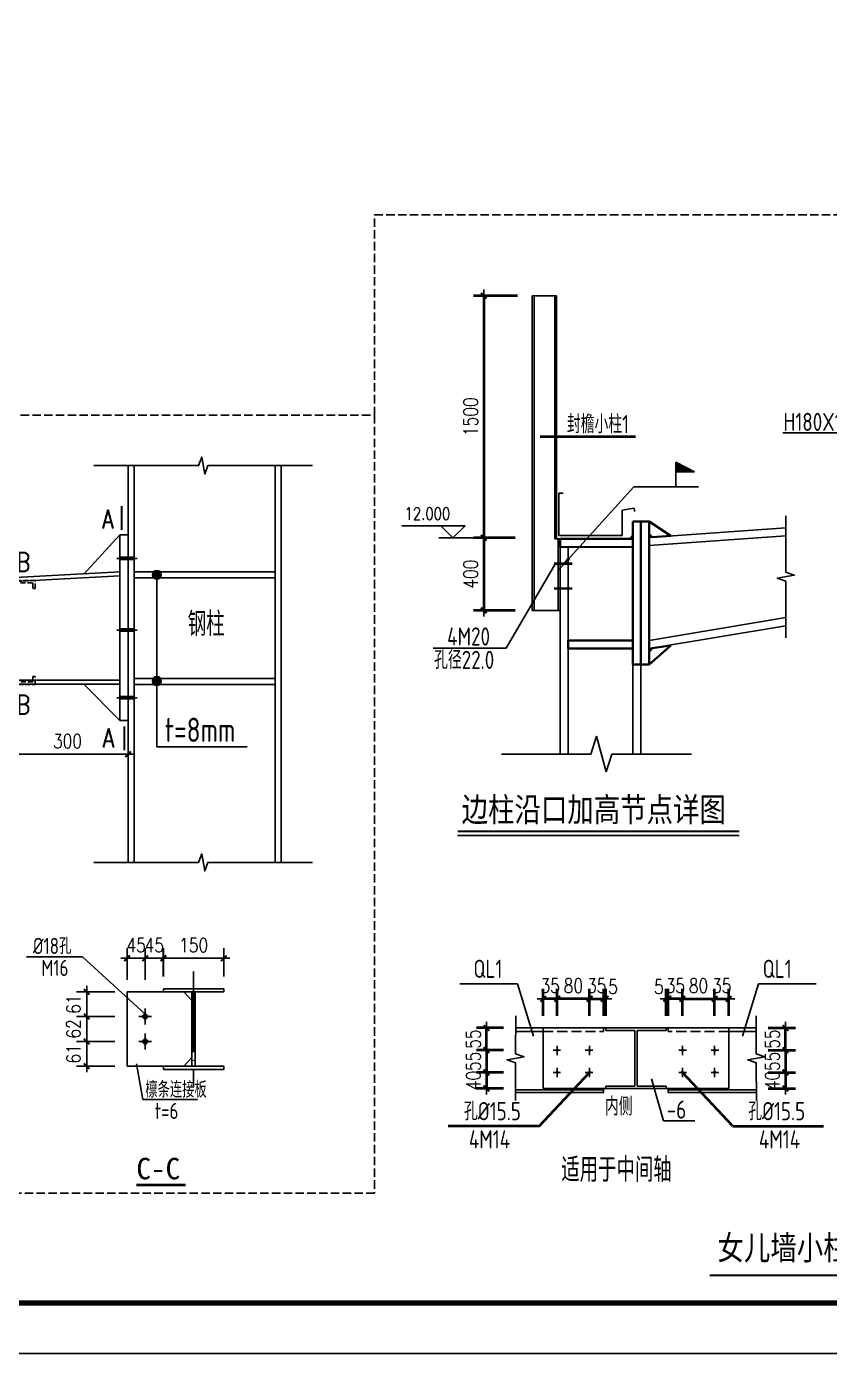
# Model space of a CAD drawing. Extents: x 69728788 to 149766163, y 20718153 to 43663798.
# Drawn here: x 74867345 to 74891222, y 21151524 to 21190977 of the extents above; entities that cross this region are included whole.
import ezdxf
from ezdxf.enums import TextEntityAlignment as Align

# ---------------------------------------------------------------- set-up
doc = ezdxf.new("R2010")
doc.units = 0
doc.header["$LTSCALE"] = 1000
doc.header["$MEASUREMENT"] = 0
doc.linetypes.add('DASH', pattern=[0.35, 0.25, -0.1])
doc.linetypes.add('DOTE', pattern=[2.42, 2, -0.2, 0.02, -0.2])
doc.layers.get('0').update_dxf_attribs({"linetype": 'CONTINUOUS'})
doc.layers.get('DEFPOINTS').update_dxf_attribs({"linetype": 'CONTINUOUS'})
for name, color, linetype in [('11', 3, 'CONTINUOUS'), ('AXIS', 3, 'CONTINUOUS'), ('DIM_SYMB', 3, 'CONTINUOUS'), ('DOTE', 251, 'DOTE'), ('OTHER', 7, 'CONTINUOUS'), ('PUB_DIM', 3, 'CONTINUOUS'), ('PUB_TEXT', 7, 'CONTINUOUS'), ('PUB_TITLE', 4, 'CONTINUOUS'), ('文字', 7, 'CONTINUOUS'), ('板', 4, 'CONTINUOUS'), ('水平支撑', 4, 'CONTINUOUS'), ('螺栓', 15, 'CONTINUOUS')]:
    doc.layers.add(name, color=color, linetype=linetype)
doc.layers.add('12', color=2, linetype='CONTINUOUS', lineweight=35)
doc.layers.add('次梁箍筋', color=1, linetype='CONTINUOUS', lineweight=40)
doc.styles.add('-宋体', font='')
doc.styles.add('-楷体_GB2312', font='', dxfattribs={"width": 0.8})
doc.styles.add('-黑体', font='simhei.ttf')
doc.styles.add('DIM_FONT', font='SIMPLEX.shx', dxfattribs={"width": 0.8})
doc.styles.add('TSSD_Rein', font='atssdeng.shx', dxfattribs={"width": 0.7, "bigfont": 'atssdchn.shx'})
doc.styles.get('-宋体').set_extended_font_data('SimSun')
doc.styles.get('-楷体_GB2312').set_extended_font_data('SimSun')
doc.dimstyles.new('DIMN0.1', dxfattribs={"dimtxt": 350, "dimasz": 1, "dimexe": 250, "dimexo": 300, "dimgap": 150, "dimtad": 1, "dimdec": 0, "dimlfac": 0.1, "dimzin": 0, "dimdsep": 46, "dimtxsty": 'DIM_FONT', "dimblk": '_DIMX', "dimcen": 0.09, "dimclrt": 7, "dimadec": 0, "dimazin": 0, "dimtfac": 1, "dimtdec": 0, "dimtix": 1, "dimtmove": 2, "dimatfit": 3, "dimldrblk": '_DIMX', "dimfxl": 1, "dimtolj": 1, "dimtzin": 0, "dimarcsym": 0})
doc.dimstyles.new('DIMN0.25', dxfattribs={"dimtxt": 350, "dimasz": 1, "dimexe": 250, "dimexo": 300, "dimgap": 150, "dimtad": 1, "dimdec": 0, "dimlfac": 0.25, "dimzin": 0, "dimdsep": 46, "dimtxsty": 'DIM_FONT', "dimblk": '_DIMX', "dimcen": 0.09, "dimclrt": 7, "dimadec": 0, "dimazin": 0, "dimtfac": 1, "dimtdec": 0, "dimtix": 1, "dimtmove": 2, "dimatfit": 3, "dimldrblk": '_DIMX', "dimfxl": 1, "dimtolj": 1, "dimtzin": 0, "dimarcsym": 0})

# ---------------------------------------------------------------- blocks, each defined once
blk = doc.blocks.new('_DIMX')
blk.add_line((-150, 0), (150, 0))
at = {"const_width": 50}
blk.add_lwpolyline([(-70, -70), (70, 70)], dxfattribs=at)
blk = doc.blocks.new('*D489')
at = {"layer": 'AXIS', "color": 0, "lineweight": -2}
for p, q in [((73511589, 20818688), (73511589, 20817509)), ((73514589, 20818688), (73514589, 20817509)), ((73514588, 20817759), (73511590, 20817759))]:
    blk.add_line(p, q, dxfattribs=at)
at = {"layer": 'DEFPOINTS', "color": 0}
for p in [(73511589, 20818988), (73514589, 20818988), (73511589, 20817759)]:
    blk.add_point(p, dxfattribs=at)
at = {"layer": 'AXIS', "color": 0, "lineweight": -2, "rotation": 180}
blk.add_blockref('_DIMX', (73511589, 20817759), dxfattribs=at)
at = {"layer": 'AXIS', "color": 0, "lineweight": -2}
blk.add_blockref('_DIMX', (73514589, 20817759), dxfattribs=at)
at = {"layer": 'AXIS', "color": 7, "insert": (73513089, 20818084), "char_height": 350, "attachment_point": 5, "style": 'DIM_FONT'}
blk.add_mtext('\\A1;300', dxfattribs=at)
blk = doc.blocks.new('孔')
at = {"layer": '螺栓'}
h = blk.add_hatch(color=256, dxfattribs=at)
h.paths.add_polyline_path([(0, -6, 0.414214), (6, 0), (0, 0)])
h.paths.add_polyline_path([(0, 0), (-6, 0, 0.414214), (0, -6)])
h.paths.add_polyline_path([(0, 0), (0, 6, 0.414214), (-6, 0)])
h.paths.add_polyline_path([(0, 0), (6, 0, 0.414214), (0, 6)])
for p, q in [((16, 0), (-16, 0)), ((0, 20), (0, -20))]:
    blk.add_line(p, q, dxfattribs=at)
blk.add_circle((0, 0), 6, dxfattribs=at)
blk = doc.blocks.new('*D502')
at = {"layer": 'AXIS', "color": 0, "lineweight": -2}
for p, q in [((73515013, 20812172), (73515013, 20812954)), ((73515463, 20812252), (73515463, 20812954)), ((73515012, 20812704), (73515011, 20812704)), ((73515463, 20812704), (73515013, 20812704)), ((73515464, 20812704), (73515465, 20812704))]:
    blk.add_line(p, q, dxfattribs=at)
at = {"layer": 'DEFPOINTS', "color": 0}
for p in [(73515013, 20812704), (73515013, 20811872), (73515463, 20811952)]:
    blk.add_point(p, dxfattribs=at)
at = {"layer": 'AXIS', "color": 0, "lineweight": -2}
blk.add_blockref('_DIMX', (73515013, 20812704), dxfattribs=at)
at = {"layer": 'AXIS', "color": 0, "lineweight": -2, "rotation": 180}
blk.add_blockref('_DIMX', (73515463, 20812704), dxfattribs=at)
at = {"layer": 'AXIS', "color": 7, "insert": (73515238, 20813029), "char_height": 350, "attachment_point": 5, "style": 'DIM_FONT'}
blk.add_mtext('\\A1;45', dxfattribs=at)
blk = doc.blocks.new('*D503')
at = {"layer": 'AXIS', "color": 0, "lineweight": -2}
for p, q in [((73514262, 20811872), (73513314, 20811872)), ((73513564, 20811873), (73513564, 20811874)), ((73513564, 20811872), (73513564, 20811262)), ((73514263, 20811262), (73513314, 20811262)), ((73513564, 20811261), (73513564, 20811260))]:
    blk.add_line(p, q, dxfattribs=at)
at = {"layer": 'DEFPOINTS', "color": 0}
for p in [(73514562, 20811872), (73513564, 20811262), (73514563, 20811262)]:
    blk.add_point(p, dxfattribs=at)
at = {"layer": 'AXIS', "color": 0, "lineweight": -2}
for p, rotation in [((73513564, 20811872), 270), ((73513564, 20811262), 90)]:
    blk.add_blockref('_DIMX', p, dxfattribs=dict(at, rotation=rotation))
at = {"layer": 'AXIS', "color": 7, "insert": (73513239, 20811567), "char_height": 350, "attachment_point": 5, "rotation": 90, "style": 'DIM_FONT'}
blk.add_mtext('\\A1;61', dxfattribs=at)
blk = doc.blocks.new('*D504')
at = {"layer": 'AXIS', "color": 0, "lineweight": -2}
for p, q in [((73514263, 20811262), (73513314, 20811262)), ((73513564, 20811263), (73513564, 20811264)), ((73513564, 20811262), (73513564, 20810642)), ((73514263, 20810642), (73513314, 20810642)), ((73513564, 20810641), (73513564, 20810640))]:
    blk.add_line(p, q, dxfattribs=at)
at = {"layer": 'DEFPOINTS', "color": 0}
for p in [(73514563, 20811262), (73513564, 20810642), (73514563, 20810642)]:
    blk.add_point(p, dxfattribs=at)
at = {"layer": 'AXIS', "color": 0, "lineweight": -2}
for p, rotation in [((73513564, 20811262), 270), ((73513564, 20810642), 90)]:
    blk.add_blockref('_DIMX', p, dxfattribs=dict(at, rotation=rotation))
at = {"layer": 'AXIS', "color": 7, "insert": (73513239, 20810952), "char_height": 350, "attachment_point": 5, "rotation": 90, "style": 'DIM_FONT'}
blk.add_mtext('\\A1;62', dxfattribs=at)
blk = doc.blocks.new('*D505')
at = {"layer": 'AXIS', "color": 0, "lineweight": -2}
for p, q in [((73514263, 20810642), (73513314, 20810642)), ((73513564, 20810643), (73513564, 20810644)), ((73513564, 20810032), (73513564, 20810642)), ((73514263, 20810032), (73513314, 20810032)), ((73513564, 20810031), (73513564, 20810030))]:
    blk.add_line(p, q, dxfattribs=at)
at = {"layer": 'DEFPOINTS', "color": 0}
for p in [(73513564, 20810642), (73514563, 20810642), (73514563, 20810032)]:
    blk.add_point(p, dxfattribs=at)
at = {"layer": 'AXIS', "color": 0, "lineweight": -2}
for p, rotation in [((73513564, 20810642), 270), ((73513564, 20810032), 90)]:
    blk.add_blockref('_DIMX', p, dxfattribs=dict(at, rotation=rotation))
at = {"layer": 'AXIS', "color": 7, "insert": (73513239, 20810337), "char_height": 350, "attachment_point": 5, "rotation": 90, "style": 'DIM_FONT'}
blk.add_mtext('\\A1;61', dxfattribs=at)
blk = doc.blocks.new('*D506')
at = {"layer": 'AXIS', "color": 0, "lineweight": -2}
for p, q in [((73514563, 20812172), (73514563, 20812954)), ((73515013, 20812172), (73515013, 20812954)), ((73514562, 20812704), (73514561, 20812704)), ((73514563, 20812704), (73515013, 20812704)), ((73515014, 20812704), (73515015, 20812704))]:
    blk.add_line(p, q, dxfattribs=at)
at = {"layer": 'DEFPOINTS', "color": 0}
for p in [(73515013, 20812704), (73514563, 20811872), (73515013, 20811872)]:
    blk.add_point(p, dxfattribs=at)
at = {"layer": 'AXIS', "color": 0, "lineweight": -2}
blk.add_blockref('_DIMX', (73514563, 20812704), dxfattribs=at)
at = {"layer": 'AXIS', "color": 0, "lineweight": -2, "rotation": 180}
blk.add_blockref('_DIMX', (73515013, 20812704), dxfattribs=at)
at = {"layer": 'AXIS', "color": 7, "insert": (73514788, 20813029), "char_height": 350, "attachment_point": 5, "style": 'DIM_FONT'}
blk.add_mtext('\\A1;45', dxfattribs=at)
blk = doc.blocks.new('_ARROW')
blk.add_solid([(0, 0), (-1, 0.1), (-1, -0.1)])
blk = doc.blocks.new('*D525')
at = {"layer": 'AXIS', "color": 0, "lineweight": -2}
for p, q in [((76369518, 21151306), (76368433, 21151306)), ((76368683, 21151305), (76368683, 21145307)), ((76369458, 21145306), (76368433, 21145306))]:
    blk.add_line(p, q, dxfattribs=at)
at = {"layer": 'DEFPOINTS', "color": 0}
for p in [(76369818, 21151306), (76368683, 21145306), (76369758, 21145306)]:
    blk.add_point(p, dxfattribs=at)
at = {"layer": 'AXIS', "color": 0, "lineweight": -2}
for p, rotation in [((76368683, 21151306), 90), ((76368683, 21145306), 270)]:
    blk.add_blockref('_DIMX', p, dxfattribs=dict(at, rotation=rotation))
at = {"layer": 'AXIS', "color": 7, "insert": (76368358, 21148306), "char_height": 350, "attachment_point": 5, "rotation": 90, "style": 'DIM_FONT'}
blk.add_mtext('\\A1;1500', dxfattribs=at)
blk = doc.blocks.new('*D526')
at = {"layer": 'AXIS', "color": 0, "lineweight": -2}
for p, q in [((76369458, 21145306), (76368433, 21145306)), ((76368683, 21145305), (76368683, 21143507)), ((76369464, 21143506), (76368433, 21143506))]:
    blk.add_line(p, q, dxfattribs=at)
at = {"layer": 'DEFPOINTS', "color": 0}
for p in [(76369758, 21145306), (76368683, 21143506), (76369764, 21143506)]:
    blk.add_point(p, dxfattribs=at)
at = {"layer": 'AXIS', "color": 0, "lineweight": -2}
for p, rotation in [((76368683, 21145306), 90), ((76368683, 21143506), 270)]:
    blk.add_blockref('_DIMX', p, dxfattribs=dict(at, rotation=rotation))
at = {"layer": 'AXIS', "color": 7, "insert": (76368358, 21144406), "char_height": 350, "attachment_point": 5, "rotation": 90, "style": 'DIM_FONT'}
blk.add_mtext('\\A1;400', dxfattribs=at)
blk = doc.blocks.new('*D553')
at = {"layer": 'AXIS', "color": 0, "lineweight": -2}
for p, q in [((76370505, 21133461), (76370505, 21134134)), ((76371305, 21133461), (76371305, 21134134)), ((76371304, 21133884), (76370506, 21133884))]:
    blk.add_line(p, q, dxfattribs=at)
at = {"layer": 'DEFPOINTS', "color": 0}
for p in [(76370505, 21133884), (76370505, 21133161), (76371305, 21133161)]:
    blk.add_point(p, dxfattribs=at)
at = {"layer": 'AXIS', "color": 0, "lineweight": -2, "rotation": 180}
blk.add_blockref('_DIMX', (76370505, 21133884), dxfattribs=at)
at = {"layer": 'AXIS', "color": 0, "lineweight": -2}
blk.add_blockref('_DIMX', (76371305, 21133884), dxfattribs=at)
at = {"layer": 'AXIS', "color": 7, "insert": (76370905, 21134209), "char_height": 350, "attachment_point": 5, "style": 'DIM_FONT'}
blk.add_mtext('\\A1;80', dxfattribs=at)
blk = doc.blocks.new('*D554')
at = {"layer": 'AXIS', "color": 0, "lineweight": -2}
for p, q in [((76370155, 21133461), (76370155, 21134134)), ((76370505, 21133461), (76370505, 21134134)), ((76370154, 21133884), (76370153, 21133884)), ((76370505, 21133884), (76370155, 21133884)), ((76370506, 21133884), (76370507, 21133884))]:
    blk.add_line(p, q, dxfattribs=at)
at = {"layer": 'DEFPOINTS', "color": 0}
for p in [(76370155, 21133884), (76370155, 21133161), (76370505, 21133161)]:
    blk.add_point(p, dxfattribs=at)
at = {"layer": 'AXIS', "color": 0, "lineweight": -2}
blk.add_blockref('_DIMX', (76370155, 21133884), dxfattribs=at)
at = {"layer": 'AXIS', "color": 0, "lineweight": -2, "rotation": 180}
blk.add_blockref('_DIMX', (76370505, 21133884), dxfattribs=at)
at = {"layer": 'AXIS', "color": 7, "insert": (76370330, 21134209), "char_height": 350, "attachment_point": 5, "style": 'DIM_FONT'}
blk.add_mtext('\\A1;35', dxfattribs=at)
blk = doc.blocks.new('*D555')
at = {"layer": 'AXIS', "color": 0, "lineweight": -2}
for p, q in [((76371305, 21133461), (76371305, 21134134)), ((76371655, 21133461), (76371655, 21134134)), ((76371304, 21133884), (76371303, 21133884)), ((76371305, 21133884), (76371655, 21133884)), ((76371656, 21133884), (76371657, 21133884))]:
    blk.add_line(p, q, dxfattribs=at)
at = {"layer": 'DEFPOINTS', "color": 0}
for p in [(76371655, 21133884), (76371305, 21133161), (76371655, 21133161)]:
    blk.add_point(p, dxfattribs=at)
at = {"layer": 'AXIS', "color": 0, "lineweight": -2}
blk.add_blockref('_DIMX', (76371305, 21133884), dxfattribs=at)
at = {"layer": 'AXIS', "color": 0, "lineweight": -2, "rotation": 180}
blk.add_blockref('_DIMX', (76371655, 21133884), dxfattribs=at)
at = {"layer": 'AXIS', "color": 7, "insert": (76371480, 21134209), "char_height": 350, "attachment_point": 5, "style": 'DIM_FONT'}
blk.add_mtext('\\A1;35', dxfattribs=at)
blk = doc.blocks.new('*D556')
at = {"layer": 'AXIS', "color": 0, "lineweight": -2}
for p, q in [((76371655, 21133461), (76371655, 21134134)), ((76371705, 21133461), (76371705, 21134134)), ((76371654, 21133884), (76371653, 21133884)), ((76371655, 21133884), (76371705, 21133884)), ((76371706, 21133884), (76371707, 21133884))]:
    blk.add_line(p, q, dxfattribs=at)
at = {"layer": 'DEFPOINTS', "color": 0}
for p in [(76371705, 21133884), (76371655, 21133161), (76371705, 21133161)]:
    blk.add_point(p, dxfattribs=at)
at = {"layer": 'AXIS', "color": 0, "lineweight": -2}
blk.add_blockref('_DIMX', (76371655, 21133884), dxfattribs=at)
at = {"layer": 'AXIS', "color": 0, "lineweight": -2, "rotation": 180}
blk.add_blockref('_DIMX', (76371705, 21133884), dxfattribs=at)
at = {"layer": 'AXIS', "color": 7, "insert": (76371887, 21134184), "char_height": 350, "attachment_point": 5, "style": 'DIM_FONT'}
blk.add_mtext('\\A1;5', dxfattribs=at)
blk = doc.blocks.new('*D557')
at = {"layer": 'AXIS', "color": 0, "lineweight": -2}
for p, q in [((76369174, 21132611), (76368500, 21132611)), ((76368750, 21132612), (76368750, 21132613)), ((76368750, 21132611), (76368750, 21132061)), ((76369174, 21132061), (76368500, 21132061)), ((76368750, 21132060), (76368750, 21132059))]:
    blk.add_line(p, q, dxfattribs=at)
at = {"layer": 'DEFPOINTS', "color": 0}
for p in [(76369474, 21132611), (76368750, 21132061), (76369474, 21132061)]:
    blk.add_point(p, dxfattribs=at)
at = {"layer": 'AXIS', "color": 0, "lineweight": -2}
for p, rotation in [((76368750, 21132611), 270), ((76368750, 21132061), 90)]:
    blk.add_blockref('_DIMX', p, dxfattribs=dict(at, rotation=rotation))
at = {"layer": 'AXIS', "color": 7, "insert": (76368425, 21132336), "char_height": 350, "attachment_point": 5, "rotation": 90, "style": 'DIM_FONT'}
blk.add_mtext('\\A1;55', dxfattribs=at)
blk = doc.blocks.new('*D558')
at = {"layer": 'AXIS', "color": 0, "lineweight": -2}
for p, q in [((76369176, 21133161), (76368500, 21133161)), ((76368750, 21133162), (76368750, 21133163)), ((76368750, 21132611), (76368750, 21133161)), ((76369174, 21132611), (76368500, 21132611)), ((76368750, 21132610), (76368750, 21132609))]:
    blk.add_line(p, q, dxfattribs=at)
at = {"layer": 'DEFPOINTS', "color": 0}
for p in [(76368750, 21133161), (76369476, 21133161), (76369474, 21132611)]:
    blk.add_point(p, dxfattribs=at)
at = {"layer": 'AXIS', "color": 0, "lineweight": -2}
for p, rotation in [((76368750, 21133161), 270), ((76368750, 21132611), 90)]:
    blk.add_blockref('_DIMX', p, dxfattribs=dict(at, rotation=rotation))
at = {"layer": 'AXIS', "color": 7, "insert": (76368425, 21132886), "char_height": 350, "attachment_point": 5, "rotation": 90, "style": 'DIM_FONT'}
blk.add_mtext('\\A1;55', dxfattribs=at)
blk = doc.blocks.new('*D559')
at = {"layer": 'AXIS', "color": 0, "lineweight": -2}
for p, q in [((76369174, 21132061), (76368500, 21132061)), ((76368750, 21132062), (76368750, 21132063)), ((76368750, 21132061), (76368750, 21131661)), ((76369174, 21131661), (76368500, 21131661)), ((76368750, 21131660), (76368750, 21131659))]:
    blk.add_line(p, q, dxfattribs=at)
at = {"layer": 'DEFPOINTS', "color": 0}
for p in [(76369474, 21132061), (76368750, 21131661), (76369474, 21131661)]:
    blk.add_point(p, dxfattribs=at)
at = {"layer": 'AXIS', "color": 0, "lineweight": -2}
for p, rotation in [((76368750, 21132061), 270), ((76368750, 21131661), 90)]:
    blk.add_blockref('_DIMX', p, dxfattribs=dict(at, rotation=rotation))
at = {"layer": 'AXIS', "color": 7, "insert": (76368425, 21131861), "char_height": 350, "attachment_point": 5, "rotation": 90, "style": 'DIM_FONT'}
blk.add_mtext('\\A1;40', dxfattribs=at)
blk = doc.blocks.new('*D560')
at = {"layer": 'AXIS', "color": 0, "lineweight": -2}
for p, q in [((76373205, 21133461), (76373205, 21134134)), ((76373255, 21133461), (76373255, 21134134)), ((76373204, 21133884), (76373203, 21133884)), ((76373255, 21133884), (76373205, 21133884)), ((76373256, 21133884), (76373257, 21133884))]:
    blk.add_line(p, q, dxfattribs=at)
at = {"layer": 'DEFPOINTS', "color": 0}
for p in [(76373205, 21133884), (76373205, 21133161), (76373255, 21133161)]:
    blk.add_point(p, dxfattribs=at)
at = {"layer": 'AXIS', "color": 0, "lineweight": -2}
blk.add_blockref('_DIMX', (76373205, 21133884), dxfattribs=at)
at = {"layer": 'AXIS', "color": 0, "lineweight": -2, "rotation": 180}
blk.add_blockref('_DIMX', (76373255, 21133884), dxfattribs=at)
at = {"layer": 'AXIS', "color": 7, "insert": (76373022, 21134184), "char_height": 350, "attachment_point": 5, "style": 'DIM_FONT'}
blk.add_mtext('\\A1;5', dxfattribs=at)
blk = doc.blocks.new('*D561')
at = {"layer": 'AXIS', "color": 0, "lineweight": -2}
for p, q in [((76373255, 21133461), (76373255, 21134134)), ((76373605, 21133461), (76373605, 21134134)), ((76373254, 21133884), (76373253, 21133884)), ((76373605, 21133884), (76373255, 21133884)), ((76373606, 21133884), (76373607, 21133884))]:
    blk.add_line(p, q, dxfattribs=at)
at = {"layer": 'DEFPOINTS', "color": 0}
for p in [(76373255, 21133884), (76373255, 21133161), (76373605, 21133161)]:
    blk.add_point(p, dxfattribs=at)
at = {"layer": 'AXIS', "color": 0, "lineweight": -2}
blk.add_blockref('_DIMX', (76373255, 21133884), dxfattribs=at)
at = {"layer": 'AXIS', "color": 0, "lineweight": -2, "rotation": 180}
blk.add_blockref('_DIMX', (76373605, 21133884), dxfattribs=at)
at = {"layer": 'AXIS', "color": 7, "insert": (76373430, 21134209), "char_height": 350, "attachment_point": 5, "style": 'DIM_FONT'}
blk.add_mtext('\\A1;35', dxfattribs=at)
blk = doc.blocks.new('*D562')
at = {"layer": 'AXIS', "color": 0, "lineweight": -2}
for p, q in [((76374405, 21133461), (76374405, 21134134)), ((76374755, 21133461), (76374755, 21134134)), ((76374404, 21133884), (76374403, 21133884)), ((76374405, 21133884), (76374755, 21133884)), ((76374756, 21133884), (76374757, 21133884))]:
    blk.add_line(p, q, dxfattribs=at)
at = {"layer": 'DEFPOINTS', "color": 0}
for p in [(76374755, 21133884), (76374405, 21133161), (76374755, 21133161)]:
    blk.add_point(p, dxfattribs=at)
at = {"layer": 'AXIS', "color": 0, "lineweight": -2}
blk.add_blockref('_DIMX', (76374405, 21133884), dxfattribs=at)
at = {"layer": 'AXIS', "color": 0, "lineweight": -2, "rotation": 180}
blk.add_blockref('_DIMX', (76374755, 21133884), dxfattribs=at)
at = {"layer": 'AXIS', "color": 7, "insert": (76374580, 21134209), "char_height": 350, "attachment_point": 5, "style": 'DIM_FONT'}
blk.add_mtext('\\A1;35', dxfattribs=at)
blk = doc.blocks.new('*D563')
at = {"layer": 'AXIS', "color": 0, "lineweight": -2}
for p, q in [((76373605, 21133461), (76373605, 21134134)), ((76374405, 21133461), (76374405, 21134134)), ((76373606, 21133884), (76374404, 21133884))]:
    blk.add_line(p, q, dxfattribs=at)
at = {"layer": 'DEFPOINTS', "color": 0}
for p in [(76374405, 21133884), (76373605, 21133161), (76374405, 21133161)]:
    blk.add_point(p, dxfattribs=at)
at = {"layer": 'AXIS', "color": 0, "lineweight": -2, "rotation": 180}
blk.add_blockref('_DIMX', (76373605, 21133884), dxfattribs=at)
at = {"layer": 'AXIS', "color": 0, "lineweight": -2}
blk.add_blockref('_DIMX', (76374405, 21133884), dxfattribs=at)
at = {"layer": 'AXIS', "color": 7, "insert": (76374005, 21134209), "char_height": 350, "attachment_point": 5, "style": 'DIM_FONT'}
blk.add_mtext('\\A1;80', dxfattribs=at)
blk = doc.blocks.new('*D564')
at = {"layer": 'AXIS', "color": 0, "lineweight": -2}
for p, q in [((76375735, 21132061), (76376410, 21132061)), ((76376160, 21132062), (76376160, 21132063)), ((76376160, 21132061), (76376160, 21131661)), ((76375735, 21131661), (76376410, 21131661)), ((76376160, 21131660), (76376160, 21131659))]:
    blk.add_line(p, q, dxfattribs=at)
at = {"layer": 'DEFPOINTS', "color": 0}
for p in [(76375435, 21132061), (76375435, 21131661), (76376160, 21131661)]:
    blk.add_point(p, dxfattribs=at)
at = {"layer": 'AXIS', "color": 0, "lineweight": -2}
for p, rotation in [((76376160, 21132061), 270), ((76376160, 21131661), 90)]:
    blk.add_blockref('_DIMX', p, dxfattribs=dict(at, rotation=rotation))
at = {"layer": 'AXIS', "color": 7, "insert": (76375835, 21131861), "char_height": 350, "attachment_point": 5, "rotation": 90, "style": 'DIM_FONT'}
blk.add_mtext('\\A1;40', dxfattribs=at)
blk = doc.blocks.new('*D565')
at = {"layer": 'AXIS', "color": 0, "lineweight": -2}
for p, q in [((76375733, 21133161), (76376410, 21133161)), ((76376160, 21133162), (76376160, 21133163)), ((76376160, 21132611), (76376160, 21133161)), ((76375735, 21132611), (76376410, 21132611)), ((76376160, 21132610), (76376160, 21132609))]:
    blk.add_line(p, q, dxfattribs=at)
at = {"layer": 'DEFPOINTS', "color": 0}
for p in [(76375433, 21133161), (76376160, 21133161), (76375435, 21132611)]:
    blk.add_point(p, dxfattribs=at)
at = {"layer": 'AXIS', "color": 0, "lineweight": -2}
for p, rotation in [((76376160, 21133161), 270), ((76376160, 21132611), 90)]:
    blk.add_blockref('_DIMX', p, dxfattribs=dict(at, rotation=rotation))
at = {"layer": 'AXIS', "color": 7, "insert": (76375835, 21132886), "char_height": 350, "attachment_point": 5, "rotation": 90, "style": 'DIM_FONT'}
blk.add_mtext('\\A1;55', dxfattribs=at)
blk = doc.blocks.new('*D566')
at = {"layer": 'AXIS', "color": 0, "lineweight": -2}
for p, q in [((76375735, 21132611), (76376410, 21132611)), ((76376160, 21132612), (76376160, 21132613)), ((76376160, 21132611), (76376160, 21132061)), ((76375735, 21132061), (76376410, 21132061)), ((76376160, 21132060), (76376160, 21132059))]:
    blk.add_line(p, q, dxfattribs=at)
at = {"layer": 'DEFPOINTS', "color": 0}
for p in [(76375435, 21132611), (76375435, 21132061), (76376160, 21132061)]:
    blk.add_point(p, dxfattribs=at)
at = {"layer": 'AXIS', "color": 0, "lineweight": -2}
for p, rotation in [((76376160, 21132611), 270), ((76376160, 21132061), 90)]:
    blk.add_blockref('_DIMX', p, dxfattribs=dict(at, rotation=rotation))
at = {"layer": 'AXIS', "color": 7, "insert": (76375835, 21132336), "char_height": 350, "attachment_point": 5, "rotation": 90, "style": 'DIM_FONT'}
blk.add_mtext('\\A1;55', dxfattribs=at)
blk = doc.blocks.new('YP')
h = blk.add_hatch(color=256)
edge = h.paths.add_edge_path()
edge.add_arc((73515302, 20822205.8), 111.2, 0, 360)
h = blk.add_hatch(color=256)
edge = h.paths.add_edge_path()
edge.add_arc((73515302, 20819575), 111.2, 0, 360)
for p, q in [((73514589.2, 20824896.6), (73514589.2, 20815080.2)), ((73514739.2, 20824896.6), (73514739.2, 20815080.2)), ((73518232, 20824896.6), (73518232, 20815080.2)), ((73518382, 20824896.6), (73518382, 20815080.2)), ((73513489.2, 20822219.9), (73514389.2, 20823193.3)), ((73514389.2, 20823193.3), (73514389.2, 20818593.3)), ((73514589.2, 20823193.3), (73514389.2, 20823193.3)), ((73499589.2, 20821493.3), (73514389.2, 20822279.9)), ((73514739.2, 20822279.9), (73518232, 20822279.9)), ((73515302, 20822279.9), (73515302, 20817940.5)), ((73499589.2, 20821393), (73514389.2, 20822179.7)), ((73514739.2, 20822129.7), (73518232, 20822129.7)), ((73514739.2, 20819637.9), (73518232, 20819637.9)), ((73514389.2, 20819593.3), (73499589.2, 20819593.3)), ((73514389.2, 20819493.3), (73499589.2, 20819493.3)), ((73513489.2, 20819493.3), (73514389.2, 20818593.3)), ((73514739.2, 20819487.6), (73518232, 20819487.6)), ((73514589.2, 20818593.3), (73514389.2, 20818593.3)), ((73515302, 20817940.5), (73517537.7, 20817940.5)), ((73513462.2, 20812738.5), (73512070.8, 20812738.5)), ((73515013.4, 20811321.6), (73513462.2, 20812738.5))]:
    blk.add_line(p, q)
at = {"lineweight": -3}
for p, q in [((73514398.2, 20822612.1), (73514312.7, 20822612.1)), ((73514726.6, 20822612.1), (73514812.1, 20822612.1)), ((73514398.2, 20820838.6), (73514312.7, 20820838.6)), ((73514726.6, 20820838.6), (73514812.1, 20820838.6)), ((73514398.2, 20819160.3), (73514312.7, 20819160.3)), ((73514726.6, 20819160.3), (73514812.1, 20819160.3))]:
    blk.add_line(p, q, dxfattribs=at)
at = {"linetype": 'DASH', "ltscale": 0.5}
for p, q in [((73512289.2, 20822063.4), (73511689.2, 20822063.4)), ((73511749.2, 20822003.4), (73512229.2, 20822003.4)), ((73512229.2, 20822003.4), (73512229.2, 20821863.4)), ((73512289.2, 20821863.4), (73512289.2, 20822063.4)), ((73512229.2, 20821863.4), (73512289.2, 20821863.4)), ((73512289.2, 20819690.5), (73512229.2, 20819690.5)), ((73512229.2, 20819690.5), (73512229.2, 20819550.5)), ((73512289.2, 20819490.5), (73512289.2, 20819690.5)), ((73511689.2, 20819490.5), (73512289.2, 20819490.5)), ((73512229.2, 20819550.5), (73511749.2, 20819550.5))]:
    blk.add_line(p, q, dxfattribs=at)
at = {"lineweight": -3, "const_width": 100}
for points in [[(73514736.6, 20822612.1), (73514388.2, 20822612.1)], [(73514736.6, 20820838.6), (73514388.2, 20820838.6)], [(73514736.6, 20819160.3), (73514388.2, 20819160.3)]]:
    blk.add_lwpolyline(points, dxfattribs=at)
for centre in [(73515302, 20822205.8), (73515302, 20819575)]:
    blk.add_circle(centre, 111.2)
at = {"layer": 'DIM_SYMB'}
for points in [[(73513741.2, 20824912.6), (73516338.2, 20824912.6), (73516414.7, 20825122.6), (73516488.7, 20824702.6), (73516563.2, 20824912.6), (73519160.3, 20824912.6)], [(73513741.2, 20815080.2), (73516338.2, 20815080.2), (73516414.7, 20815290.2), (73516488.7, 20814870.2), (73516563.2, 20815080.2), (73519160.3, 20815080.2)]]:
    blk.add_lwpolyline(points, dxfattribs=at)
at = {"layer": 'DIM_SYMB', "const_width": 70}
blk.add_lwpolyline([(73514795.4, 20807088.7), (73516019.4, 20807088.7)], dxfattribs=at)
at = {"layer": 'DOTE'}
blk.add_line((73516213.4, 20812381), (73516213.4, 20809523.6), dxfattribs=at)
at = {"layer": 'PUB_DIM', "const_width": 50}
for points in [[(73514429.3, 20823907), (73514429.3, 20823313.7)], [(73514497.5, 20818450.8), (73514497.5, 20817857.4)]]:
    blk.add_lwpolyline(points, dxfattribs=at)
at = {"layer": '文字'}
for p, q in [((73514801.3, 20810090.6), (73514955, 20809202)), ((73514955, 20809202), (73516313.4, 20809202))]:
    blk.add_line(p, q, dxfattribs=at)
at = {"layer": '板', "lineweight": -3, "ltscale": 1.5}
for p, q in [((73516963.4, 20811871.6), (73514563.4, 20811871.6)), ((73514563.4, 20811871.6), (73514563.4, 20810031.7)), ((73515463.4, 20811951.7), (73516963.4, 20811951.7)), ((73515463.4, 20811951.7), (73515463.4, 20811871.6)), ((73515973.4, 20811871.6), (73516173.4, 20811659.6)), ((73516173.4, 20811871.6), (73516173.4, 20810031.7)), ((73516253.4, 20811871.6), (73516253.4, 20810031.7)), ((73516963.4, 20811951.7), (73516963.4, 20811871.6)), ((73515973.4, 20810031.7), (73516173.4, 20810243.7)), ((73516963.4, 20810031.7), (73514563.4, 20810031.7)), ((73515463.4, 20809951.7), (73515463.4, 20810031.7)), ((73516963.4, 20809951.7), (73515463.4, 20809951.7)), ((73516963.4, 20809951.7), (73516963.4, 20810031.7))]:
    blk.add_line(p, q, dxfattribs=at)
at = {"layer": '螺栓', "lineweight": -3, "xscale": -10, "yscale": 10, "zscale": 10}
for p in [(73515013.4, 20811261.6), (73515013.4, 20810641.7)]:
    blk.add_blockref('孔', p, dxfattribs=at)
at = {"layer": 'AXIS', "linetype": 'ByBlock', "style": 'TSSD_Rein', "width": 0.8}
for s, p in [('%%C18孔', (73512229.9, 20812810.9)), ('M16', (73512440.4, 20812265.8)), ('檩条连接板', (73515018.1, 20809251.5)), ('t=6', (73515252.7, 20808722.6))]:
    blk.add_text(s, height=400, dxfattribs=at).set_placement(p)
at = {"layer": 'PUB_DIM', "style": 'DIM_FONT', "width": 0.8}
for s, p in [('A', (73514087.8, 20823586.5)), ('B', (73511993.2, 20822521.9)), ('B', (73511993.2, 20818989.8)), ('A', (73514100.3, 20818160.9))]:
    blk.add_text(s, height=466.6, dxfattribs=at).set_placement(p, align=Align.MIDDLE)
at = {"layer": 'PUB_TEXT', "style": 'TSSD_Rein', "width": 0.8}
for s, p in [('钢柱', (73516068.6, 20820685.8, 702)), ('t=8mm', (73515497.2, 20818065.1, 702))]:
    blk.add_text(s, height=600, dxfattribs=at).set_placement(p)
at = {"layer": 'PUB_TEXT', "style": '-黑体'}
blk.add_text('C-C', height=531.65, dxfattribs=at).set_placement((73514795.4, 20807228.7))
at = {"layer": 'AXIS'}
for base, p1, p2, angle, picture, middle in [((73511589.2, 20817758.6), (73514589.2, 20818988.3), (73511589.2, 20818988.3), 180, '*D489', (73513089.2, 20818083.6)), ((73515013.4, 20812703.9), (73515463.4, 20811951.7), (73515013.4, 20811871.6), 180, '*D502', (73515238.4, 20813028.9)), ((73513564, 20811261.6), (73514561.8, 20811871.6), (73514563.4, 20811261.6), 90, '*D503', (73513239, 20811566.6)), ((73513564, 20810641.7), (73514563.4, 20811261.6), (73514563.4, 20810641.7), 90, '*D504', (73513239, 20810951.7)), ((73513564, 20810641.7), (73514563.4, 20810031.7), (73514563.4, 20810641.7), 90, '*D505', (73513239, 20810336.7))]:
    dim = blk.add_linear_dim(base=base, p1=p1, p2=p2, angle=angle, dimstyle='DIMN0.1', dxfattribs=at)
    dim.commit()
    dim.dimension.update_dxf_attribs({"geometry": picture, "text_midpoint": middle})
dim = blk.add_linear_dim(base=(73515013.4, 20812703.9), p1=(73514563.4, 20811871.6), p2=(73515013.4, 20811871.6), dimstyle='DIMN0.1', dxfattribs=at)
dim.commit()
dim.dimension.update_dxf_attribs({"geometry": '*D506', "text_midpoint": (73514788.4, 20813028.9)})
blk.add_linear_dim(base=(73516963.4, 20812703.9), p1=(73515463.4, 20811951.7), p2=(73516963.4, 20811951.7), dimstyle='DIMN0.1', dxfattribs=at).render()
blk = doc.blocks.new('11')
at = {"layer": 'PUB_TEXT'}
h = blk.add_hatch(dxfattribs=at)
h.set_pattern_fill('ANSI31', color=256, scale=1.6, style=0)
h.set_pattern_definition([(45, (76301496.76016, 20953786.20112), (-0.14142135624, 0.14142135624), [])])
h.paths.add_polyline_path([(76373445.6, 21146938.2), (76373903.6, 21146938.2), (76373445.6, 21147178.2)])
blk.add_line((76370080.3, 21147815.1), (76372446.3, 21147815.1))
at = {"color": 7}
for p, q in [((76370056.1, 21130729.2, 231000), (76371304.6, 21132059, 231000)), ((76374853.1, 21130729.2, 231000), (76373604.6, 21132059, 231000)), ((76370056.1, 21130729.2, 231000), (76367803.6, 21130729.2, 231000)), ((76374853.1, 21130729.2, 231000), (76377105.6, 21130729.2, 231000))]:
    blk.add_line(p, q, dxfattribs=at)
at = {"layer": '11'}
for p, q in [((76372779.1, 21145312.6), (76376167.3, 21145553.1)), ((76372779.1, 21145112), (76376167.3, 21145352.5)), ((76370579.1, 21139959.4), (76370579.1, 21145078.4)), ((76370779.1, 21139959.4), (76370779.1, 21145094.4)), ((76372779.1, 21142762.9), (76376167.3, 21143331.2)), ((76372779.1, 21142561), (76376167.3, 21143129.3)), ((76372379.1, 21139948.9), (76372379.1, 21142167)), ((76372579.1, 21139948.9), (76372579.1, 21142167))]:
    blk.add_line(p, q, dxfattribs=at)
at = {"layer": '12'}
for p, q in [((76372379.1, 21142167), (76372379.1, 21145706.7)), ((76372379.1, 21145706.7), (76372579.1, 21145706.7)), ((76372379.1, 21145674.7), (76372379.1, 21145360.6)), ((76372579.1, 21142167), (76372579.1, 21145706.7)), ((76372579.1, 21145706.7), (76372579.1, 21142167)), ((76372579.1, 21145706.7), (76372779.1, 21145706.7)), ((76372779.1, 21145706.7), (76372779.1, 21142167)), ((76372779.1, 21145392.6), (76372779.1, 21145706.7)), ((76372779.1, 21145706.7), (76373321.4, 21145356)), ((76370579.1, 21145279), (76372379.1, 21145280.6)), ((76370579.1, 21145078.4), (76370579.1, 21145279)), ((76372379.1, 21145360.6), (76372299.4, 21145274.2)), ((76372379.1, 21145280.6), (76372379.1, 21145080)), ((76372858.9, 21145319), (76372779.1, 21145392.6)), ((76373321.4, 21145356), (76372858.9, 21145319)), ((76372379.1, 21145080), (76370579.1, 21145078.4)), ((76370779.1, 21142562), (76370779.1, 21142762)), ((76370779.1, 21142762), (76372379.1, 21142762)), ((76372379.1, 21142562), (76370779.1, 21142562)), ((76372379.1, 21142762), (76372379.1, 21142562)), ((76373317.9, 21142635.8), (76372779.1, 21142167)), ((76372779.1, 21142481), (76372858.3, 21142572)), ((76372858.3, 21142572), (76373317.9, 21142635.8)), ((76372579.1, 21142167), (76372379.1, 21142167)), ((76372779.1, 21142167), (76372579.1, 21142167)), ((76372779.1, 21142167), (76372779.1, 21142481))]:
    blk.add_line(p, q, dxfattribs=at)
at = {"layer": 'AXIS'}
for p, q in [((76368433.5, 21145305.6), (76367573.2, 21145305.6)), ((76369476.1, 21133161, 231000), (76371704.6, 21133161, 231000)), ((76369476.1, 21133077.4, 231000), (76370154.6, 21133077.4, 231000)), ((76370154.6, 21133161, 231000), (76370154.6, 21131661, 231000)), ((76375433.1, 21133161, 231000), (76373204.6, 21133161, 231000)), ((76374754.6, 21133161, 231000), (76374754.6, 21131661, 231000)), ((76375433.1, 21133077.4, 231000), (76374754.6, 21133077.4, 231000)), ((76371704.6, 21131661, 231000), (76370154.6, 21131661, 231000)), ((76372841.4, 21131903.8, 231000), (76373140, 21130862.5, 231000)), ((76373204.6, 21131661, 231000), (76374754.6, 21131661, 231000)), ((76371654.6, 21131561, 231000), (76369470.5, 21131561, 231000)), ((76371654.6, 21131625.1, 231000), (76369470.8, 21131625.1, 231000)), ((76373254.6, 21131625.1, 231000), (76375438.4, 21131625.1, 231000)), ((76373254.6, 21131561, 231000), (76375438.8, 21131561, 231000)), ((76373140, 21130862.5, 231000), (76373910.1, 21130862.5, 231000))]:
    blk.add_line(p, q, dxfattribs=at)
at = {"layer": 'AXIS', "linetype": 'DASH'}
for p, q in [((76370154.6, 21133077.4, 231000), (76371654.6, 21133077.4, 231000)), ((76371654.6, 21133077.4, 231000), (76371654.6, 21133161, 231000)), ((76373254.6, 21133077.4, 231000), (76373254.6, 21133161, 231000)), ((76374754.6, 21133077.4, 231000), (76373254.6, 21133077.4, 231000)), ((76371654.6, 21131561, 231000), (76371654.6, 21131661, 231000)), ((76373254.6, 21131561, 231000), (76373254.6, 21131661, 231000))]:
    blk.add_line(p, q, dxfattribs=at)
at = {"layer": 'AXIS', "color": 7, "linetype": 'Continuous', "const_width": 46.7}
blk.add_lwpolyline([(76368035.7, 21138031.5), (76375015.8, 21138031.5)], dxfattribs=at)
at = {"layer": 'AXIS', "color": 7, "linetype": 'Continuous'}
blk.add_lwpolyline([(76368035.7, 21137931.5), (76375015.8, 21137931.5)], dxfattribs=at)
at = {"layer": 'OTHER'}
for p, q in [((76371339.8, 21139948.9), (76371479.8, 21140388.9)), ((76371479.8, 21140388.9), (76371719.8, 21139508.9)), ((76369123.7, 21139948.9), (76371339.8, 21139948.9)), ((76371719.8, 21139508.9), (76371859.8, 21139948.9)), ((76371859.8, 21139948.9), (76373832.2, 21139948.9))]:
    blk.add_line(p, q, dxfattribs=at)
at = {"layer": 'PUB_DIM'}
for p, q in [((76367919.3, 21145605.6), (76366656.4, 21145605.6)), ((76367919.3, 21145305.6), (76367619.3, 21145605.6)), ((76367619.3, 21145605.6), (76368219.3, 21145605.6)), ((76368219.3, 21145605.6), (76367919.3, 21145305.6)), ((76368089.4, 21134255.5, 231000), (76369520.2, 21134255.5, 231000)), ((76369520.2, 21134255.5, 231000), (76369913.9, 21132957.6, 231000)), ((76375491, 21134255.5, 231000), (76375097.3, 21132957.6, 231000)), ((76376921.9, 21134255.5, 231000), (76375491, 21134255.5, 231000))]:
    blk.add_line(p, q, dxfattribs=at)
at = {"layer": 'PUB_DIM', "elevation": 231000}
for points in [[(76376167.3, 21145853.1), (76376167.3, 21144453.7), (76376377.3, 21144377.3), (76375957.3, 21144303.2), (76376167.3, 21144228.7), (76376167.3, 21142829.3)], [(76369477.2, 21133461), (76369473.9, 21132523.5), (76369683.6, 21132446.4), (76369263.3, 21132373.8), (76369473.1, 21132298.5), (76369469.8, 21131361)], [(76375432.1, 21133461), (76375435.4, 21132523.5), (76375645.7, 21132447.8), (76375225.9, 21132372.3), (76375436.2, 21132298.5), (76375439.5, 21131361)]]:
    blk.add_lwpolyline(points, dxfattribs=at)
at = {"layer": 'PUB_DIM'}
blk.add_lwpolyline([(76370514.4, 21144481.9), (76370982.7, 21144999.5)], dxfattribs=at)
at = {"layer": 'PUB_TEXT'}
for p, q in [((76373445.6, 21146570.2), (76373445.6, 21147178.2)), ((76373445.6, 21147178.2), (76373903.6, 21146938.2)), ((76373903.6, 21146938.2), (76373445.6, 21146938.2)), ((76370514.4, 21144481.9), (76372404, 21146570.2)), ((76372404, 21146570.2), (76374007.7, 21146570.2)), ((76370463.8, 21144666), (76369241.3, 21142574.4)), ((76369241.3, 21142574.4), (76367427.1, 21142574.4))]:
    blk.add_line(p, q, dxfattribs=at)
at = {"layer": '水平支撑'}
for p, q in [((76369882.8, 21143505.6), (76369882.8, 21151305.6)), ((76369882.8, 21151305.6), (76370482.8, 21151305.6)), ((76369933.3, 21143505.6), (76369933.3, 21151305.6)), ((76370440.7, 21145279), (76370440.7, 21151305.6)), ((76370482.8, 21145279), (76370482.8, 21151305.6)), ((76379230.9, 21147908.1), (76376095.1, 21147908.1)), ((76370652.6, 21146414.2), (76370540.4, 21146414.2)), ((76370540.4, 21146414.2), (76370540.4, 21145361.6)), ((76372110.6, 21145995.1), (76372406, 21146037.6)), ((76372110.6, 21145361.6), (76372110.6, 21145995.1)), ((76372406, 21146037.6), (76372425.9, 21145955.5)), ((76370579.1, 21145279), (76370440.7, 21145279)), ((76370528.6, 21143505.6), (76370528.6, 21145279)), ((76370540.4, 21145361.6), (76372110.6, 21145361.6)), ((76370579.1, 21143505.6), (76370579.1, 21145279)), ((76369882.8, 21143505.6), (76370579.1, 21143505.6)), ((76371704.6, 21133101, 231000), (76371704.6, 21133161, 231000)), ((76371704.6, 21133161, 231000), (76373204.6, 21133161, 231000)), ((76371704.6, 21133101, 231000), (76372424.6, 21133101, 231000)), ((76372424.6, 21133101, 231000), (76372424.6, 21131721, 231000)), ((76372484.6, 21133101, 231000), (76372484.6, 21131721, 231000)), ((76372484.6, 21133101, 231000), (76373204.6, 21133101, 231000)), ((76373204.6, 21133161, 231000), (76373204.6, 21133101, 231000)), ((76370504.6, 21132721.5, 231000), (76370504.6, 21132489.8, 231000)), ((76371304.6, 21132721.5, 231000), (76371304.6, 21132489.8, 231000)), ((76373604.6, 21132721.5, 231000), (76373604.6, 21132489.8, 231000)), ((76374404.6, 21132721.5, 231000), (76374404.6, 21132489.8, 231000)), ((76370587.9, 21132611, 231000), (76370400.5, 21132611, 231000)), ((76371387.9, 21132611, 231000), (76371200.5, 21132611, 231000)), ((76373521.3, 21132611, 231000), (76373708.7, 21132611, 231000)), ((76374321.3, 21132611, 231000), (76374508.7, 21132611, 231000)), ((76370587.9, 21132061, 231000), (76370400.5, 21132061, 231000)), ((76370504.6, 21132171.5, 231000), (76370504.6, 21131939.8, 231000)), ((76371387.9, 21132061, 231000), (76371200.5, 21132061, 231000)), ((76371304.6, 21132171.5, 231000), (76371304.6, 21131939.8, 231000)), ((76373521.3, 21132061, 231000), (76373708.7, 21132061, 231000)), ((76373604.6, 21132171.5, 231000), (76373604.6, 21131939.8, 231000)), ((76374321.3, 21132061, 231000), (76374508.7, 21132061, 231000)), ((76374404.6, 21132171.5, 231000), (76374404.6, 21131939.8, 231000)), ((76371704.6, 21131721, 231000), (76372424.6, 21131721, 231000)), ((76371704.6, 21131721, 231000), (76371704.6, 21131661, 231000)), ((76371704.6, 21131661, 231000), (76373204.6, 21131661, 231000)), ((76372484.6, 21131721, 231000), (76373204.6, 21131721, 231000)), ((76373204.6, 21131721, 231000), (76373204.6, 21131661, 231000))]:
    blk.add_line(p, q, dxfattribs=at)
at = {"layer": '水平支撑', "const_width": 60}
for points in [[(76370422.2, 21144666), (76370875, 21144666)], [(76370422.2, 21144047.4), (76370875, 21144047.4)]]:
    blk.add_lwpolyline(points, dxfattribs=at)
at = {"layer": '水平支撑', "const_width": 39.8, "elevation": 231000}
for points in [[(76370504.6, 21132631.2, -1), (76370504.6, 21132590.9, -1)], [(76371304.6, 21132631.2, -1), (76371304.6, 21132590.9, -1)], [(76373604.6, 21132631.2, 1), (76373604.6, 21132590.9, 1)], [(76374404.6, 21132631.2, 1), (76374404.6, 21132590.9, 1)], [(76370504.6, 21132081.2, -1), (76370504.6, 21132040.9, -1)], [(76371304.6, 21132081.2, -1), (76371304.6, 21132040.9, -1)], [(76373604.6, 21132081.2, 1), (76373604.6, 21132040.9, 1)], [(76374404.6, 21132081.2, 1), (76374404.6, 21132040.9, 1)]]:
    blk.add_lwpolyline(points, format="xyb", close=True, dxfattribs=at)
at = {"layer": '水平支撑', "const_width": 50, "elevation": 231000}
blk.add_lwpolyline([(76374282.8, 21127031.2), (76384370.1, 21127031.2)], dxfattribs=at)
at = {"layer": 'PUB_DIM', "xscale": 420.0000000002464, "yscale": 420, "zscale": 420, "rotation": 227.859785778621}
blk.add_blockref('_ARROW', (76370514.4, 21144481.9), dxfattribs=at)
at = {"layer": 'PUB_DIM', "style": 'DIM_FONT', "width": 0.8}
blk.add_text('12.000', height=300, dxfattribs=at).set_placement((76367287.8, 21145905.6), align=Align.MIDDLE)
at = {"layer": 'PUB_TEXT', "width": 0.8}
for s, height, style, p in [('H180X160X6X8', 450, 'TSSD_Rein', (76376107.5, 21147953.5)), ('封檐小柱1', 450, 'TSSD_Rein', (76370743.9, 21147897.9)), ('4M20', 450, 'TSSD_Rein', (76367776.2, 21142637.1)), ('孔径22.0', 450, 'TSSD_Rein', (76367453.4, 21142056.9)), ('边柱沿口加高节点详图', 600, '-楷体_GB2312', (76368135.5, 21138273.7)), ('QL1', 450, 'TSSD_Rein', (76368426.8, 21134402.5, 231000)), ('QL1', 450, 'TSSD_Rein', (76375594.8, 21134402.5, 231000)), ('孔%%c15.5', 450, 'TSSD_Rein', (76368191.9, 21130875.2, 231000)), ('内侧', 450, 'TSSD_Rein', (76371687.6, 21130993.7, 231000)), ('-6', 450, 'TSSD_Rein', (76373218.2, 21130915, 231000)), ('孔%%c15.5', 450, 'TSSD_Rein', (76375236.4, 21130875.2, 231000)), ('4M14', 450, 'TSSD_Rein', (76368314.1, 21130177.9, 231000)), ('4M14', 450, 'TSSD_Rein', (76375501.3, 21130177.9, 231000)), ('适用于中间轴', 600, 'TSSD_Rein', (76370604, 21129349, 231000)), ('女儿墙小柱与墙梁连接节点详图', 600, '-宋体', (76374475.3, 21127416, 231000))]:
    blk.add_text(s, height=height, dxfattribs=dict(at, style=style)).set_placement(p)
at = {"layer": 'AXIS'}
for base, p1, p2, angle, dimstyle, picture, middle in [((76368683.5, 21145305.6), (76369818, 21151305.6), (76369757.9, 21145305.6), 90, 'DIMN0.25', '*D525', (76368358.5, 21148305.6)), ((76373254.6, 21133884.2, 231000), (76373604.6, 21133161, 231000), (76373254.6, 21133161, 231000), 180, 'DIMN0.1', '*D561', (76373429.6, 21134209.2, 231000)), ((76374404.6, 21133884.2, 231000), (76373604.6, 21133161, 231000), (76374404.6, 21133161, 231000), 180, 'DIMN0.1', '*D563', (76374004.6, 21134209.2, 231000)), ((76374754.6, 21133884.2, 231000), (76374404.6, 21133161, 231000), (76374754.6, 21133161, 231000), 180, 'DIMN0.1', '*D562', (76374579.6, 21134209.2, 231000)), ((76368749.6, 21133161, 231000), (76369474.2, 21132610.9, 231000), (76369476.1, 21133161, 231000), 90, 'DIMN0.1', '*D558', (76368424.6, 21132885.9, 231000)), ((76376159.6, 21133161, 231000), (76375435.1, 21132610.9, 231000), (76375433.1, 21133161, 231000), 90, 'DIMN0.1', '*D565', (76375834.6, 21132885.9, 231000)), ((76368749.6, 21132060.9, 231000), (76369474.2, 21132610.9, 231000), (76369474.2, 21132060.9, 231000), 90, 'DIMN0.1', '*D557', (76368424.6, 21132335.9, 231000)), ((76376159.6, 21132060.9, 231000), (76375435.1, 21132610.9, 231000), (76375435.1, 21132060.9, 231000), 90, 'DIMN0.1', '*D566', (76375834.6, 21132335.9, 231000)), ((76368749.6, 21131661, 231000), (76369474.2, 21132060.9, 231000), (76369474.2, 21131661, 231000), 90, 'DIMN0.1', '*D559', (76368424.6, 21131860.9, 231000)), ((76376159.6, 21131661, 231000), (76375435.1, 21132060.9, 231000), (76375435.1, 21131661, 231000), 90, 'DIMN0.1', '*D564', (76375834.6, 21131860.9, 231000))]:
    dim = blk.add_linear_dim(base=base, p1=p1, p2=p2, angle=angle, dimstyle=dimstyle, dxfattribs=at)
    dim.commit()
    dim.dimension.update_dxf_attribs({"geometry": picture, "text_midpoint": middle})
dim = blk.add_linear_dim(base=(76368683.5, 21143505.6), p1=(76369757.9, 21145305.6), p2=(76369763.9, 21143505.6), angle=90, text='400', dimstyle='DIMN0.25', dxfattribs=at)
dim.commit()
dim.dimension.update_dxf_attribs({"geometry": '*D526', "text_midpoint": (76368358.5, 21144405.6)})
for base, p1, p2, picture, middle in [((76370154.6, 21133884.2, 231000), (76370504.6, 21133161, 231000), (76370154.6, 21133161, 231000), '*D554', (76370329.6, 21134209.2, 231000)), ((76370504.6, 21133884.2, 231000), (76371304.6, 21133161, 231000), (76370504.6, 21133161, 231000), '*D553', (76370904.6, 21134209.2, 231000)), ((76371654.6, 21133884.2, 231000), (76371304.6, 21133161, 231000), (76371654.6, 21133161, 231000), '*D555', (76371479.6, 21134209.2, 231000))]:
    dim = blk.add_linear_dim(base=base, p1=p1, p2=p2, dimstyle='DIMN0.1', dxfattribs=at)
    dim.commit()
    dim.dimension.update_dxf_attribs({"geometry": picture, "text_midpoint": middle})
dim = blk.add_linear_dim(base=(76371704.6, 21133884.2, 231000), p1=(76371654.6, 21133161, 231000), p2=(76371704.6, 21133161, 231000), dimstyle='DIMN0.1', dxfattribs=at)
dim.commit()
dim.dimension.update_dxf_attribs({"geometry": '*D556', "text_midpoint": (76371887.1, 21134184.2, 231000), "dimtype": 160})
dim = blk.add_linear_dim(base=(76373204.6, 21133884.2, 231000), p1=(76373254.6, 21133161, 231000), p2=(76373204.6, 21133161, 231000), angle=180, dimstyle='DIMN0.1', dxfattribs=at)
dim.commit()
dim.dimension.update_dxf_attribs({"geometry": '*D560', "text_midpoint": (76373022.1, 21134184.2, 231000), "dimtype": 160})

msp = doc.modelspace()

# ---------------------------------------------------------------- linework, layer by layer
at = {"linetype": 'DASH'}
for p, q in [((74877693.9, 21179423), (74877693.9, 21185380.5)), ((74877693.9, 21185380.5), (74922055.1, 21185380.5))]:
    msp.add_line(p, q, dxfattribs=at)
msp.add_lwpolyline([(74847218.9, 21179423), (74877693.9, 21179423), (74877693.9, 21156293.3), (74847218.9, 21156293.3)], close=True, dxfattribs=at)
at = {"layer": 'PUB_TITLE'}
msp.add_lwpolyline([(74843468.9, 21151524.5), (74932568.9, 21151524.5), (74932568.9, 21214524.5), (74843468.9, 21214524.5)], close=True, dxfattribs=at)
at = {"layer": 'PUB_TITLE', "const_width": 150}
msp.add_lwpolyline([(74847218.9, 21153024.5), (74931068.9, 21153024.5), (74931068.9, 21213024.5), (74847218.9, 21213024.5)], close=True, dxfattribs=at)

# ---------------------------------------------------------------- block references
at = {"layer": '文字', "xscale": 1.200000002980232, "yscale": 1.199999999254942, "zscale": 1.2}
msp.add_blockref('YP', (-13347142.7, -3811971.5), dxfattribs=at)
at = {"layer": '次梁箍筋', "xscale": 1.200000002980232, "yscale": 1.199999999254942, "zscale": 1.200000000011642}
msp.add_blockref('11', (-16761478.8, -4198591.7, -277200), dxfattribs=at)

doc.saveas('drawing.dxf')
